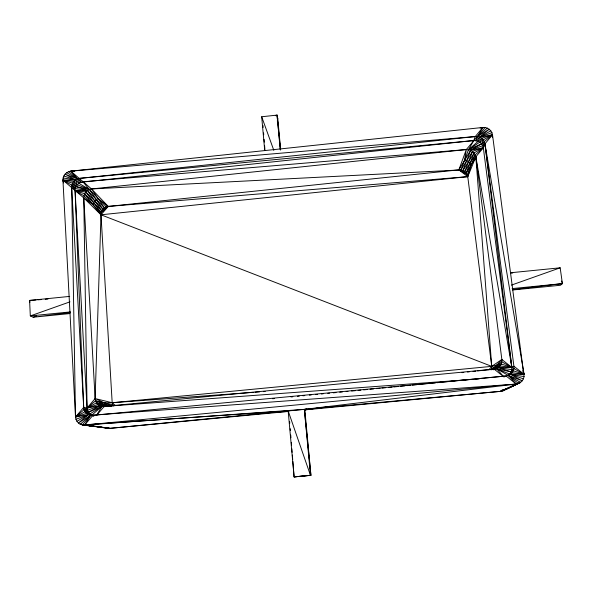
<?xml version="1.0" encoding="UTF-8"?>
<svg xmlns="http://www.w3.org/2000/svg" width="592" height="592" viewBox="0 0 592 592"><rect width="100%" height="100%" fill="white"/><g stroke="black" fill="none" stroke-linecap="round" stroke-linejoin="round"><path stroke-width="0.89" d="M524.068 376.601L492.5 134.732C491.885 130.188 487.305 126.962 482.828 127.458L70.803 171.147C66.393 171.613 62.73 175.654 62.944 180.123L75.51 417.027C75.717 420.845 78.603 424.272 82.399 424.952L109.431 428.393L288.807 411.403L288.163 410.892L82.399 424.952L90.583 415.288L516.231 384.06C520.161 383.683 523.528 380.53 524.068 376.601L510.422 374.351L506.079 375.979L437.14 382.698M93.743 415.665L90.583 415.288L84.656 425.041L304.355 409.361L304.836 409.886L500.743 391.334L512.938 386.139L516.231 384.06L508.365 375.454L511.222 371.939L511.836 367.425L484.959 143.849C484.352 139.298 479.772 136.049 475.287 136.552L70.803 171.147L80.734 182.284L473.77 140.541C478.203 140.045 482.724 143.257 483.324 147.756L511.836 367.425L524.068 374.262L484.959 143.849L492.5 134.732L492.559 137.507M518.525 383.535L508.365 375.454C512.058 374.063 514.411 370.111 513.908 366.211L484.959 143.849L482.761 145.684L470.699 150.19L466.304 149.547L82.85 181.788C78.492 182.44 74.829 186.162 75.08 190.683L83.694 407.392C83.857 412.676 89.007 415.813 93.876 415.865L86.573 413.371L75.51 417.027L71.691 187.375C71.469 182.891 75.14 178.836 79.557 178.37L475.287 136.552L482.828 127.458L480.127 128.094M472.771 379.368L104.177 406.43C99.604 406.919 95.319 403.145 95.127 398.571L100.988 214.8C100.758 210.648 104.14 206.86 108.247 206.43L458.852 169.86L470.699 150.19L474.192 152.84L475.85 156.791L501.853 359.499C502.401 363.547 499.752 367.24 496.2 368.927M491.33 369.882L491.73 366.367L475.85 156.791L483.324 147.756L484.959 143.849M304.429 412.594L304.836 409.886L306.345 408.82M277.308 121.145L277.752 118.437L277.034 115.107L261.686 116.757L264.728 150.568M488.948 369.822L491.73 366.367L467.761 176.66L471.128 165.05L475.85 156.791L511.836 367.425L498.397 367.521L493.38 369.793M485.085 127.502L466.304 149.547L91.531 188.959C87.157 189.418 83.524 193.443 83.761 197.883L87.068 408.066C87.313 411.521 89.814 415.251 93.499 415.495M475.287 136.552L473.77 140.541L468.538 149.591L460.939 169.904L91.531 188.959L70.803 171.147L74.503 171.206L70.803 171.147M106.264 206.897L89.414 189.455L78.803 183.298L75.458 179.894L62.944 180.123L83.761 197.883L100.988 214.8L467.761 176.66L466.215 172.953L471.128 165.05L468.553 161.742L464.616 160.092L466.304 149.547L458.852 169.86L462.951 170.466L470.699 150.19L481.651 143.819L492.5 134.732L479.727 137.196L476.005 140.585L477.552 136.597L482.828 127.458M470.699 150.19L483.324 147.756L474.192 152.84L466.215 172.953L464.75 171.502L472.623 151.293L483.324 147.756L475.295 154.712L464.75 171.502L458.852 169.86L467.761 176.66L475.85 156.791M480.082 142.28L481.681 138.313L492.5 134.732L483.272 139.867L468.538 149.591L481.681 138.313M475.295 154.712L467.243 174.714L458.852 169.86L466.215 172.953M483.272 139.867L481.651 143.819L468.538 149.591M482.761 145.684L484.389 141.754M96.563 415.214L101.942 406.341L88.452 412.306L85.093 411.684L75.51 417.027L83.694 407.392L71.691 187.375M472.623 151.293L460.939 169.904L464.75 171.502M474.192 152.84L462.951 170.466M99.33 426.603L91.272 426.144L84.656 425.041L92.848 415.377L506.079 375.979L516.231 384.06L500.743 391.334L304.355 409.361L109.431 428.393L84.656 425.041L516.231 384.06L304.355 409.361L310.489 475.391L294.106 476.893L288.163 410.892L310.489 475.391L310.911 475.243L304.836 409.886L306.404 408.917M96.688 415.273L104.177 406.43L494.12 369.119L498.397 367.521L511.828 369.726L513.286 370.777L524.068 374.262L523.054 370.725M104.162 406.63L99.826 405.675L87.483 410.286L83.694 407.392L87.068 408.066L95.127 398.571L83.761 197.883L92.818 204.573L100.988 214.8L491.73 366.367L501.224 363.999L511.836 367.425L513.908 366.211L524.068 374.262L510.422 374.351L496.37 368.601L504.103 377.074L494.12 369.119L477.603 370.932M501.853 359.499L496.599 365.271L494.875 369.282L500.055 365.952L511.836 367.425L501.853 359.499L491.73 366.367L112.184 402.73L104.355 402.863L95.127 398.571L112.184 402.73L253.191 392.355M502.038 390.106L500.743 391.334L502.823 390.853L520.583 382.432L496.37 368.601L511.222 371.939L512.095 372.76L524.068 374.262L522.958 370.755M506.204 388.411L502.823 390.853L520.583 382.432M490.405 369.756L501.838 361.801L511.836 367.425M63.559 182.824L62.944 180.123L71.854 185.237L75.08 190.683L83.923 195.76L101.136 212.817L108.247 206.43L467.761 176.66M487.268 128.101L477.552 136.597L489.214 129.211L479.727 137.196L478.158 141.177L473.77 140.541L79.557 178.37L80.734 182.284L78.803 183.298L77.419 178.873L68.672 171.65M82.044 424.508L80.253 424.264L90.583 415.288L78.381 423.028L88.445 414.607L91.76 415.192L101.942 406.341L89.91 413.978L86.573 413.371M87.483 410.286L84.116 409.642L75.51 417.027L88.445 414.607L93.876 415.865M104.451 207.844L91.531 188.959L108.247 206.43L104.451 207.844L87.475 190.469L75.08 190.683L87.068 408.066L95.541 400.784L112.584 404.802L114.049 405.757M510.955 272.72L560.173 267.813L562.4 283.62L560.461 285.263L512.694 289.984M502.926 389.758L500.743 391.334L507.588 388.167M84.634 193.732L101.802 210.907L108.247 206.43L98.124 198.468L94.668 200.858L92.818 204.573L84.634 193.732L75.08 190.683L85.847 191.926L102.927 209.213L108.247 206.43L100.988 214.8L112.184 402.73L113.19 406.053M492.529 369.66L501.224 363.999M76.908 421.334L88.445 414.607L75.931 419.284M490.805 130.758L479.727 137.196L491.93 132.645M104.296 406.741L99.826 405.675L88.452 412.306L84.116 409.642M511.947 386.206L507.714 388.574L500.743 391.334L503.866 389.662M520.065 382.106L512.938 386.139M511.828 369.726L513.9 368.542M513.286 370.777L511.222 371.939L498.397 367.521M99.826 405.675L87.068 408.066L96.518 402.797L111.037 406.112M510.045 373.892L512.095 372.76M500.055 365.952L491.715 368.513M69.982 301.846L30.31 315.921L29.6 300.433L69.686 296.4M36.667 315.995L33.196 317.223L30.31 315.921L70.507 311.903M511.429 285.107L560.173 267.813M275.332 115.692L277.034 115.107L280.49 149.872M87.068 408.066L97.976 404.462L106.715 406.415L104.355 402.863L111.836 405.986M292.855 461.434L294.106 476.893L310.911 475.243L304.355 409.361M304.836 409.886L326.784 406.919M70.559 312.487L33.196 317.223L69.96 313.553M512.494 289.651L562.4 283.62L561.623 280.993M462.004 372.642L463.839 372.442M467.51 372.035L469.345 371.835M473.015 371.436L475.768 371.132M512.124 288.6L562.4 283.62M294.106 476.893L310.911 475.243M272.601 398.742L274.436 398.564M290.983 396.951L292.825 396.773M297.421 396.322L299.256 396.144M302.934 395.789L304.769 395.604M309.364 395.16L311.207 394.982M315.802 394.531L317.638 394.353M321.315 393.991L323.158 393.813M327.753 393.369L329.589 393.184M333.266 392.829L336.027 392.563M339.704 392.2L342.457 391.934M346.135 391.571L347.978 391.393M351.648 391.038L355.326 390.676M358.086 390.409L360.846 390.143M363.599 389.869L367.277 389.514M370.037 389.24L373.715 388.885M376.468 388.618L380.145 388.256M381.988 388.078L385.666 387.723M388.419 387.449L392.096 387.094M393.932 386.916L398.534 386.465M400.37 386.287L404.965 385.836M406.808 385.658L410.478 385.296M412.321 385.118L416.916 384.674M418.751 384.489L435.298 382.876M36.031 299.959L29.6 300.433L29.977 302.201M37.866 299.826L41.536 299.552M45.214 299.286L47.967 299.078M510.933 273.112L512.753 272.979M255.034 392.222L259.636 391.882M263.329 391.615L265.172 391.475M475.539 379.169L479.224 378.895M267.643 412.498L288.807 411.403L287.172 410.559M82.399 424.952L90.85 425.478M80.253 424.264L82.036 424.272M104.592 427.624L97.569 426.617M63.61 182.795L62.944 180.123L73.808 181.367L77.175 184.748L89.414 189.455L102.927 209.213M83.835 424.753L104.555 427.565M84.656 425.041L109.431 428.393L107.988 427.439M63.115 177.992L75.458 179.894L77.175 184.748M71.854 185.237L75.243 188.574L87.475 190.469L101.802 210.907M107.862 427.639L109.431 428.393L105.428 427.69L107.374 428.312M97.976 404.462L104.118 406.282M62.944 180.123L72.579 183.187L75.961 186.554L87.475 190.469M106.982 427.609L109.431 428.393M89.2 425.478L91.272 426.144M63.84 175.95L75.458 179.894L65.068 174.137L77.419 178.873L66.718 172.672M523.454 378.843L510.422 374.351L522.262 380.834L508.365 375.454M96.518 402.797L106.715 406.415M109.646 406.364L95.541 400.784M85.093 411.684L89.91 413.978M112.184 402.73L115.447 405.557M82.85 181.788L89.414 189.455L75.961 186.554L73.808 181.367M101.136 212.817L85.847 191.926M72.579 183.187L75.243 188.574M261.686 116.757L273.83 150.383M277.752 118.437L280.66 149.717M277.034 115.107L280.26 149.843M289.621 421.408L289.769 423.228M290.206 428.682L290.354 430.502M290.724 435.053L290.946 437.784M291.308 442.328L291.53 445.058M291.826 448.699L292.122 452.332M292.337 455.063L292.707 459.614M262.996 125.585L263.144 127.421M263.581 132.941L263.729 134.776M264.099 139.372L264.313 142.132M264.609 145.81L264.905 149.487"/></g></svg>
